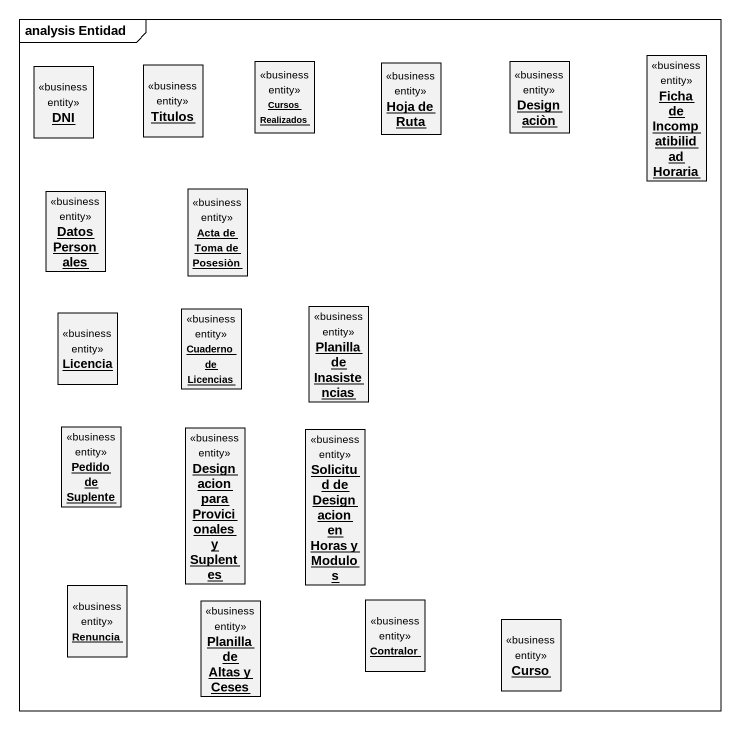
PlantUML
@startuml
mainframe analysis Entidad
hide circle
hide empty members
object DNI <<business entity>>
object Titulos <<business entity>>
object "Cursos Realizados" as Cursos_Realizados <<business entity>>
object "Hoja de Ruta" as Hoja_de_Ruta <<business entity>>
object Designaciòn <<business entity>>
object "Ficha de Incompatibilidad Horaria" as Ficha_de_Incompatibilidad <<business entity>>
object "Datos Personales" as Datos_Personales <<business entity>>
object "Acta de Toma de Posesiòn" as Acta_de_Toma_de_Posesiòn <<business entity>>
object "Cuaderno de Licencias" as Cuaderno_de_Licencias <<business entity>>
object "Planilla de Inasistencias" as Planilla_de_Inasistencias <<business entity>>
object Licencia <<business entity>>
object "Pedido de Suplente" as Pedido_de_Suplente <<business entity>>
object "Designacion para Provicionales y Suplentes" as Designacion_para <<business entity>>
object "Solicitud de Designacion en Horas y Modulos" as Solicitud_de_Designacion_en <<business entity>>
object Renuncia <<business entity>>
object "Planilla de Altas y Ceses" as Planilla_de_Altas_y_Ceses <<business entity>>
object Contralor <<business entity>>
object Curso <<business entity>>
@enduml
